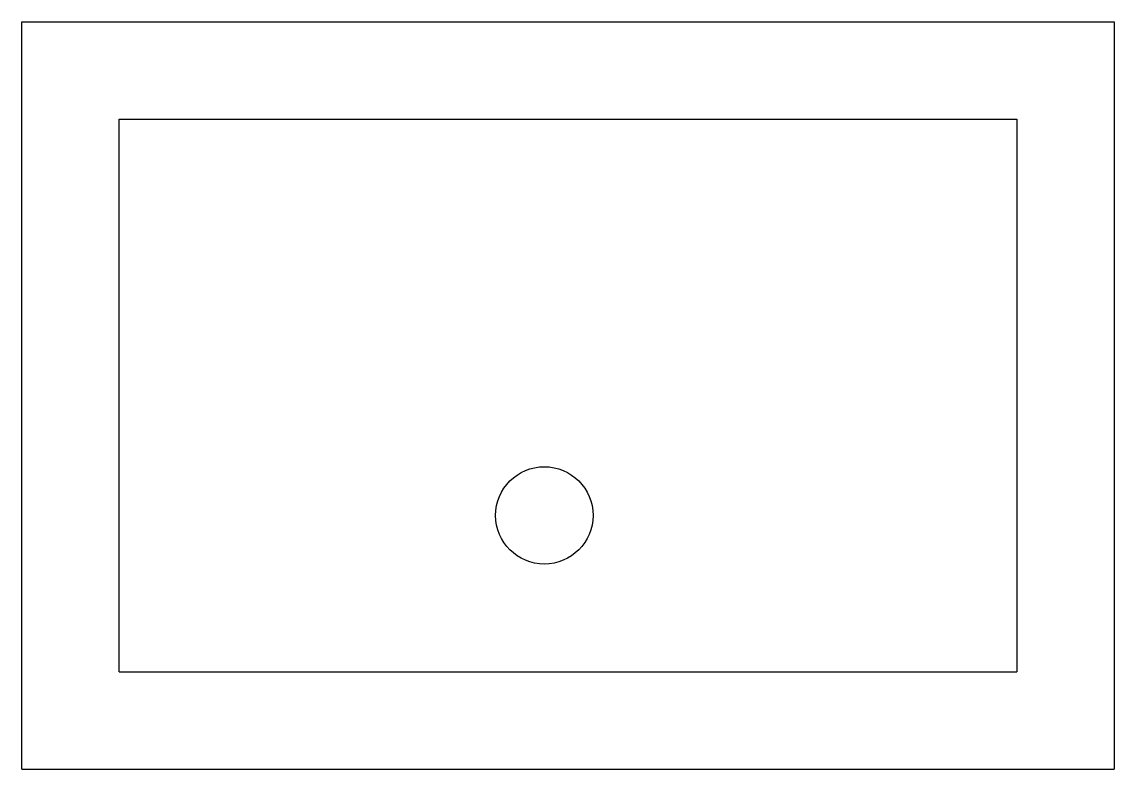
# Model space of a CAD drawing. Header units: metres. Extents: x 88688 to 89220, y -142843 to -142479.
import ezdxf

# ---------------------------------------------------------------- set-up
doc = ezdxf.new("R2010")
doc.units = ezdxf.units.M
doc.layers.add('DET1', color=1, linetype='Continuous')
doc.layers.add('R', color=3, linetype='Continuous')

msp = doc.modelspace()

# ---------------------------------------------------------------- linework, layer by layer
at = {"layer": 'DET1'}
for p, q in [((88688.44, -142478.84), (89220.06, -142478.84)), ((89220.06, -142478.84), (89220.06, -142842.66)), ((88735.85, -142526.25), (89172.65, -142526.25)), ((89172.65, -142526.25), (89172.65, -142795.25)), ((88735.85, -142795.25), (89172.65, -142795.25)), ((88688.44, -142842.66), (89220.06, -142842.66))]:
    msp.add_line(p, q, dxfattribs=at)
msp.add_circle((88942.73, -142719.13), 23.7, dxfattribs=at)
at = {"layer": 'R'}
for p, q in [((88688.44, -142842.66), (88688.44, -142478.84)), ((88735.85, -142795.25), (88735.85, -142526.25))]:
    msp.add_line(p, q, dxfattribs=at)

doc.saveas('drawing.dxf')
